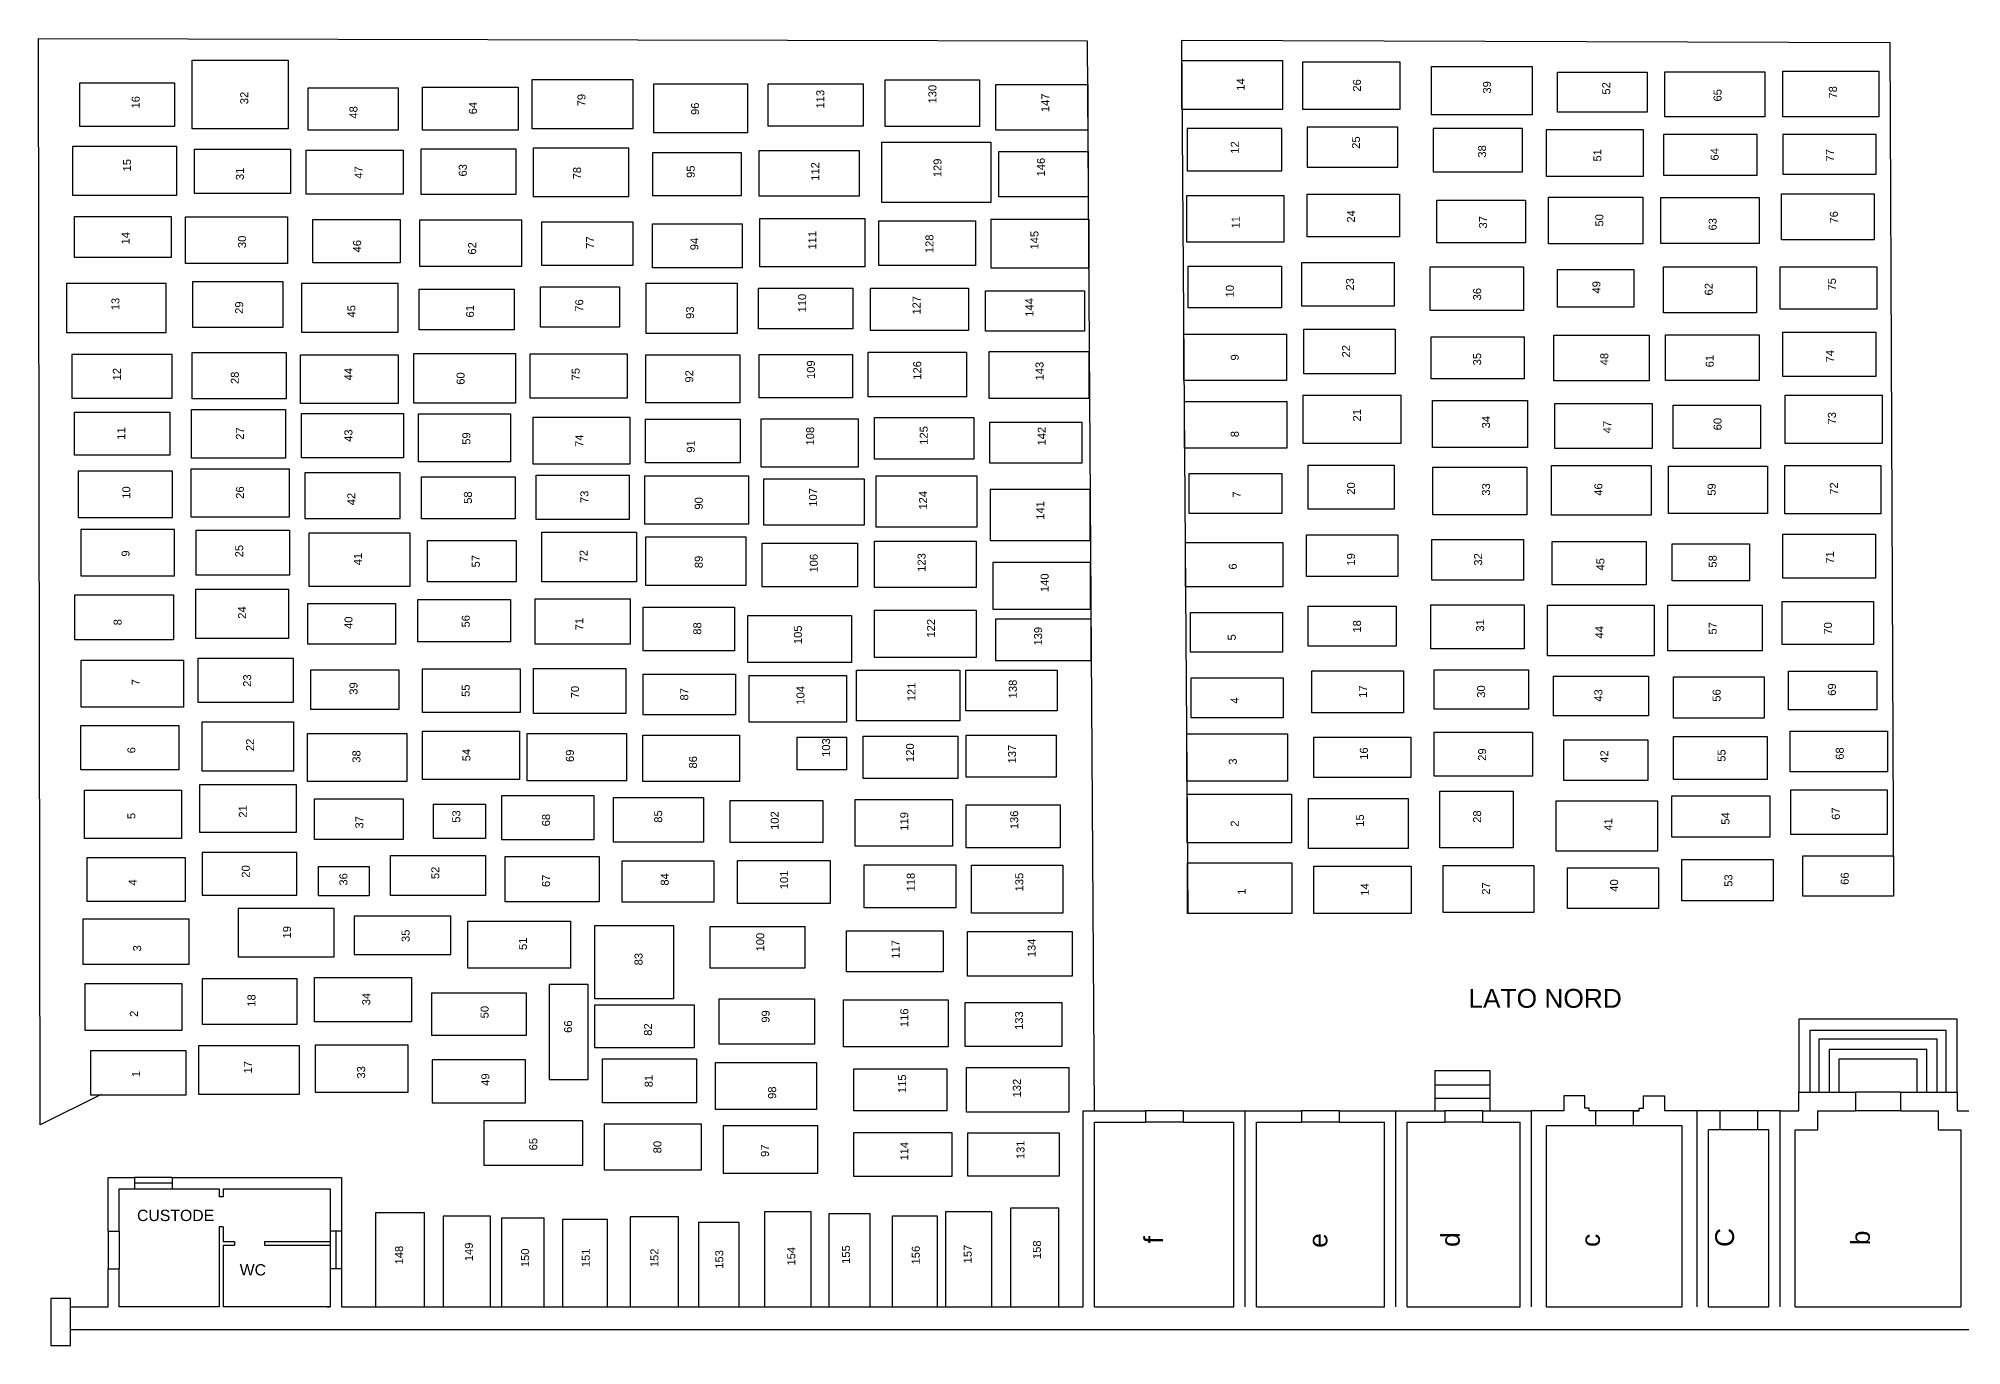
# Model space of a CAD drawing. Header units: millimetres. Extents: x 4085 to 4872, y 1447 to 1654.
# Drawn here: x 4149.9 to 4201, y 1574.2 to 1608.9 of the extents above; entities that cross this region are included whole.
import ezdxf

# ---------------------------------------------------------------- set-up
doc = ezdxf.new("R2010")
doc.units = ezdxf.units.MM
for name, color, linetype in [('01', 4, 'Continuous'), ('02', 3, 'Continuous'), ('04', 1, 'Continuous'), ('scritte', 6, 'Continuous')]:
    doc.layers.add(name, color=color, linetype=linetype)
doc.styles.get("Standard").update_dxf_attribs({"font": 'arial.ttf'})

msp = doc.modelspace()

# ---------------------------------------------------------------- linework, layer by layer
at = {"layer": '01'}
for p, q in [((4149.982, 1580.0955), (4149.9389, 1608.9379)), ((4149.9389, 1608.9379), (4177.7827, 1608.8776)), ((4177.7827, 1608.8776), (4177.9653, 1580.4639)), ((4180.2928, 1608.8966), (4199.0845, 1608.8332)), ((4180.4564, 1585.7318), (4180.2928, 1608.8966)), ((4199.0845, 1608.8332), (4199.1822, 1586.164)), ((4188.4735, 1581.5293), (4187.0075, 1581.5293)), ((4187.0075, 1581.5293), (4187.0075, 1580.4639)), ((4188.4735, 1581.1441), (4187.0075, 1581.1441)), ((4188.4735, 1580.4639), (4188.4735, 1581.5293)), ((4151.6061, 1580.9012), (4149.982, 1580.0955)), ((4188.4735, 1580.7945), (4187.0075, 1580.7945)), ((4199.3736, 1580.9639), (4198.1736, 1580.9639)), ((4180.3236, 1580.4639), (4179.3236, 1580.4639)), ((4180.3236, 1580.1639), (4179.3236, 1580.1639)), ((4184.4736, 1580.4639), (4183.4736, 1580.4639)), ((4184.4736, 1580.1639), (4183.4736, 1580.1639)), ((4188.2736, 1580.4639), (4187.2736, 1580.4639)), ((4188.2736, 1580.1639), (4187.2736, 1580.1639)), ((4192.2736, 1580.4639), (4191.2736, 1580.4639)), ((4195.5736, 1580.4639), (4194.5736, 1580.4639)), ((4199.3736, 1580.4639), (4198.1736, 1580.4639)), ((4192.2736, 1580.0639), (4191.2736, 1580.0639)), ((4195.5736, 1579.9639), (4194.5736, 1579.9639)), ((4153.4857, 1578.6973), (4152.4857, 1578.6973)), ((4153.4857, 1578.5473), (4152.4857, 1578.5499)), ((4152.4857, 1578.3973), (4153.4857, 1578.3973)), ((4151.7856, 1577.2729), (4151.7856, 1576.2729)), ((4152.0856, 1577.2729), (4152.0856, 1576.2729)), ((4157.6837, 1577.2729), (4157.6837, 1576.2729)), ((4157.8337, 1577.2729), (4157.8337, 1576.2729)), ((4157.9837, 1577.2729), (4157.9837, 1576.2729))]:
    msp.add_line(p, q, dxfattribs=at)
for points in [[(4200.8736, 1580.9639), (4200.8736, 1582.8974), (4196.6736, 1582.8974), (4196.6736, 1580.9639)], [(4200.5792, 1580.9639), (4200.5792, 1582.603), (4196.968, 1582.603), (4196.968, 1580.9639)], [(4200.3422, 1580.9639), (4200.3422, 1582.366), (4197.2051, 1582.366), (4197.2051, 1580.9639)], [(4200.074, 1580.9639), (4200.074, 1582.0978), (4197.4733, 1582.0978), (4197.4733, 1580.9639)], [(4199.8136, 1580.9639), (4199.8136, 1581.8374), (4197.7336, 1581.8374), (4197.7336, 1580.9639)]]:
    msp.add_lwpolyline(points, dxfattribs=at)
at = {"layer": '02'}
for p, q in [((4181.9736, 1575.2639), (4181.9736, 1580.4639)), ((4185.9736, 1575.2639), (4185.9736, 1580.4639)), ((4189.5736, 1575.2639), (4189.5736, 1580.4639)), ((4193.9736, 1575.2639), (4193.9736, 1580.4639)), ((4196.1736, 1575.2639), (4196.1736, 1580.4639)), ((4160.1833, 1577.7617), (4158.8837, 1577.7617)), ((4158.8837, 1577.7617), (4158.8837, 1575.2639)), ((4160.1833, 1575.2639), (4160.1833, 1577.7617)), ((4161.9397, 1577.6703), (4160.6808, 1577.6703)), ((4160.6808, 1577.6703), (4160.6808, 1575.2639)), ((4161.9397, 1575.2639), (4161.9397, 1577.6703)), ((4163.3611, 1577.6196), (4162.2342, 1577.6196)), ((4162.2342, 1577.6196), (4162.2342, 1575.2639)), ((4163.3611, 1575.2639), (4163.3611, 1577.6196)), ((4165.0465, 1577.579), (4163.8485, 1577.579)), ((4163.8485, 1577.579), (4163.8485, 1575.2639)), ((4165.0465, 1575.2639), (4165.0465, 1577.579)), ((4166.927, 1577.6498), (4165.6477, 1577.6498)), ((4165.6477, 1577.6498), (4165.6477, 1575.2639)), ((4166.927, 1575.2639), (4166.927, 1577.6498)), ((4170.4512, 1577.7817), (4169.2125, 1577.7817)), ((4169.2125, 1577.7817), (4169.2125, 1575.2639)), ((4170.4512, 1575.2639), (4170.4512, 1577.7817)), ((4172.017, 1577.7315), (4170.9205, 1577.7315)), ((4170.9205, 1577.7315), (4170.9205, 1575.2639)), ((4172.017, 1575.2639), (4172.017, 1577.7315)), ((4173.8039, 1577.6706), (4172.6059, 1577.6706)), ((4172.6059, 1577.6706), (4172.6059, 1575.2639)), ((4173.8039, 1575.2639), (4173.8039, 1577.6706)), ((4175.2469, 1577.7828), (4174.0184, 1577.7828)), ((4174.0184, 1577.7828), (4174.0184, 1575.2639)), ((4175.2469, 1575.2639), (4175.2469, 1577.7828)), ((4177.0236, 1577.8843), (4175.7444, 1577.8843)), ((4175.7444, 1577.8843), (4175.7444, 1575.2639)), ((4177.0236, 1575.2639), (4177.0236, 1577.8843)), ((4168.5413, 1577.4976), (4167.4651, 1577.4976)), ((4167.4651, 1577.4976), (4167.4651, 1575.2639)), ((4168.5413, 1575.2639), (4168.5413, 1577.4976))]:
    msp.add_line(p, q, dxfattribs=at)
for points in [[(4154.0224, 1608.3592), (4156.566, 1608.3592), (4156.566, 1606.5418), (4154.0224, 1606.5418)], [(4180.2966, 1608.349), (4182.9676, 1608.349), (4182.9676, 1607.0508), (4180.2966, 1607.0508)], [(4183.5057, 1608.3189), (4186.0841, 1608.3189), (4186.0841, 1607.0508), (4183.5057, 1607.0508)], [(4186.9165, 1608.1971), (4189.5965, 1608.1971), (4189.5965, 1606.9088), (4186.9165, 1606.9088)], [(4151.0272, 1606.6131), (4153.5589, 1606.6131), (4153.5589, 1607.7534), (4151.0272, 1607.7534)], [(4163.0439, 1607.8484), (4165.7182, 1607.8484), (4165.7182, 1606.5418), (4163.0439, 1606.5418)], [(4166.2769, 1607.7296), (4168.761, 1607.7296), (4168.761, 1606.4349), (4166.2769, 1606.4349)], [(4169.3133, 1607.729), (4171.8331, 1607.729), (4171.8331, 1606.6124), (4169.3133, 1606.6124)], [(4172.4155, 1607.8359), (4174.9235, 1607.8359), (4174.9235, 1606.6006), (4172.4155, 1606.6006)], [(4175.3514, 1607.7171), (4177.798, 1607.7171), (4177.798, 1606.5056), (4175.3514, 1606.5056)], [(4190.2665, 1608.045), (4192.6419, 1608.045), (4192.6419, 1606.9798), (4190.2665, 1606.9798)], [(4193.119, 1608.0551), (4195.7685, 1608.0551), (4195.7685, 1606.858), (4193.119, 1606.858)], [(4196.2456, 1608.0652), (4198.7936, 1608.0652), (4198.7936, 1606.858), (4196.2456, 1606.858)], [(4157.1009, 1607.6227), (4159.49, 1607.6227), (4159.49, 1606.5062), (4157.1009, 1606.5062)], [(4160.1318, 1607.6465), (4162.6754, 1607.6465), (4162.6754, 1606.5062), (4160.1318, 1606.5062)], [(4172.3323, 1606.1848), (4175.2206, 1606.1848), (4175.2206, 1604.5813), (4172.3323, 1604.5813)], [(4182.9473, 1606.5436), (4180.4298, 1606.5436), (4180.4298, 1605.4277), (4182.9473, 1605.4277)], [(4186.0232, 1606.5841), (4183.6173, 1606.5841), (4183.6173, 1605.519), (4186.0232, 1605.519)], [(4189.3325, 1606.5436), (4186.9673, 1606.5436), (4186.9673, 1605.3972), (4189.3325, 1605.3972)], [(4192.5505, 1606.5131), (4189.9619, 1606.5131), (4189.9619, 1605.2856), (4192.5505, 1605.2856)], [(4195.5655, 1606.3914), (4193.0784, 1606.3914), (4193.0784, 1605.3059), (4195.5655, 1605.3059)], [(4198.7226, 1606.3914), (4196.2456, 1606.3914), (4196.2456, 1605.3364), (4198.7226, 1605.3364)], [(4153.6064, 1604.772), (4150.8489, 1604.772), (4150.8489, 1606.0786), (4153.6064, 1606.0786)], [(4156.6255, 1604.8195), (4154.0819, 1604.8195), (4154.0819, 1605.9954), (4156.6255, 1605.9954)], [(4159.6207, 1604.8076), (4157.0415, 1604.8076), (4157.0415, 1605.9717), (4159.6207, 1605.9717)], [(4162.616, 1604.7958), (4160.0962, 1604.7958), (4160.0962, 1606.0073), (4162.616, 1606.0073)], [(4165.5994, 1604.7364), (4163.0795, 1604.7364), (4163.0795, 1606.0311), (4165.5994, 1606.0311)], [(4168.5946, 1604.7601), (4166.2531, 1604.7601), (4166.2531, 1605.9123), (4168.5946, 1605.9123)], [(4169.0756, 1605.9591), (4171.7262, 1605.9591), (4171.7262, 1604.7476), (4169.0756, 1604.7476)], [(4175.4346, 1605.9354), (4177.8094, 1605.9354), (4177.8094, 1604.7356), (4175.4346, 1604.7356)], [(4180.4295, 1604.7657), (4182.9978, 1604.7657), (4182.9978, 1603.5281), (4180.4295, 1603.5281)], [(4183.617, 1604.8063), (4186.0737, 1604.8063), (4186.0737, 1603.6701), (4183.617, 1603.6701)], [(4187.0584, 1604.644), (4189.4135, 1604.644), (4189.4135, 1603.5078), (4187.0584, 1603.5078)], [(4190.0237, 1604.7251), (4192.5311, 1604.7251), (4192.5311, 1603.4875), (4190.0237, 1603.4875)], [(4193.0082, 1604.715), (4195.6171, 1604.715), (4195.6171, 1603.4976), (4193.0082, 1603.4976)], [(4196.2161, 1604.8164), (4198.6727, 1604.8164), (4198.6727, 1603.5889), (4196.2161, 1603.5889)], [(4150.8964, 1604.2137), (4153.4638, 1604.2137), (4153.4638, 1603.121), (4150.8964, 1603.121)], [(4153.8441, 1604.2019), (4156.5541, 1604.2019), (4156.5541, 1602.9665), (4153.8441, 1602.9665)], [(4157.2198, 1604.1306), (4159.5375, 1604.1306), (4159.5375, 1602.9784), (4157.2198, 1602.9784)], [(4160.0605, 1604.1187), (4162.7586, 1604.1187), (4162.7586, 1602.8834), (4160.0605, 1602.8834)], [(4169.0875, 1604.1537), (4171.8807, 1604.1537), (4171.8807, 1602.8709), (4169.0875, 1602.8709)], [(4172.2491, 1604.0943), (4174.8165, 1604.0943), (4174.8165, 1602.9065), (4172.2491, 1602.9065)], [(4175.2325, 1604.1418), (4177.8216, 1604.1418), (4177.8216, 1602.836), (4175.2325, 1602.836)], [(4163.3054, 1604.0712), (4165.7182, 1604.0712), (4165.7182, 1602.9072), (4163.3054, 1602.9072)], [(4166.2412, 1604.0118), (4168.6184, 1604.0118), (4168.6184, 1602.8478), (4166.2412, 1602.8478)], [(4180.4595, 1602.8882), (4182.9364, 1602.8882), (4182.9364, 1601.7825), (4180.4595, 1601.7825)], [(4183.4745, 1602.9897), (4185.9311, 1602.9897), (4185.9311, 1601.8332), (4183.4745, 1601.8332)], [(4186.8869, 1602.8788), (4189.3639, 1602.8788), (4189.3639, 1601.7122), (4186.8869, 1601.7122)], [(4190.2673, 1602.8078), (4192.2875, 1602.8078), (4192.2875, 1601.8035), (4190.2673, 1601.8035)], [(4193.0793, 1602.8788), (4195.5461, 1602.8788), (4195.5461, 1601.6513), (4193.0793, 1601.6513)], [(4196.1754, 1602.8788), (4198.7437, 1602.8788), (4198.7437, 1601.7528), (4196.1754, 1601.7528)], [(4153.3215, 1601.1188), (4150.6947, 1601.1188), (4150.6947, 1602.4372), (4153.3215, 1602.4372)], [(4156.4237, 1601.2613), (4154.0346, 1601.2613), (4154.0346, 1602.4847), (4156.4237, 1602.4847)], [(4159.4784, 1601.1307), (4156.9348, 1601.1307), (4156.9348, 1602.4372), (4159.4784, 1602.4372)], [(4162.5688, 1601.2019), (4160.0489, 1601.2019), (4160.0489, 1602.2828), (4162.5688, 1602.2828)], [(4165.362, 1601.2732), (4163.27, 1601.2732), (4163.27, 1602.3422), (4165.362, 1602.3422)], [(4168.488, 1601.1069), (4166.0751, 1601.1069), (4166.0751, 1602.4372), (4168.488, 1602.4372)], [(4169.0521, 1602.3093), (4171.56, 1602.3093), (4171.56, 1601.2284), (4169.0521, 1601.2284)], [(4172.0236, 1602.3093), (4174.6266, 1602.3093), (4174.6266, 1601.1809), (4172.0236, 1601.1809)], [(4175.0783, 1602.2381), (4177.7051, 1602.2381), (4177.7051, 1601.169), (4175.0783, 1601.169)], [(4180.3479, 1601.0887), (4183.0686, 1601.0887), (4183.0686, 1599.861), (4180.3479, 1599.861)], [(4183.5355, 1601.2204), (4185.9516, 1601.2204), (4185.9516, 1600.0335), (4183.5355, 1600.0335)], [(4186.9159, 1601.0175), (4189.3827, 1601.0175), (4189.3827, 1599.9016), (4186.9159, 1599.9016)], [(4190.1644, 1601.0581), (4192.7022, 1601.0581), (4192.7022, 1599.8509), (4190.1644, 1599.8509)], [(4193.1286, 1601.0682), (4195.6157, 1601.0682), (4195.6157, 1599.861), (4193.1286, 1599.861)], [(4196.2474, 1601.1392), (4198.7142, 1601.1392), (4198.7142, 1599.9624), (4196.2474, 1599.9624)], [(4150.8254, 1599.3846), (4153.4879, 1599.3846), (4153.4879, 1600.5486), (4150.8254, 1600.5486)], [(4154.0227, 1600.5961), (4156.5188, 1600.5961), (4156.5188, 1599.3727), (4154.0227, 1599.3727)], [(4156.8992, 1600.5368), (4159.4903, 1600.5368), (4159.4903, 1599.242), (4156.8992, 1599.242)], [(4159.9063, 1600.5724), (4162.6044, 1600.5724), (4162.6044, 1599.2539), (4159.9063, 1599.2539)], [(4162.9967, 1600.5605), (4165.564, 1600.5605), (4165.564, 1599.3846), (4162.9967, 1599.3846)], [(4166.0632, 1600.5368), (4168.5593, 1600.5368), (4168.5593, 1599.2658), (4166.0632, 1599.2658)], [(4169.0759, 1600.5514), (4171.5481, 1600.5514), (4171.5481, 1599.3992), (4169.0759, 1599.3992)], [(4171.9642, 1600.6108), (4174.5791, 1600.6108), (4174.5791, 1599.423), (4171.9642, 1599.423)], [(4177.8358, 1600.6166), (4175.1647, 1600.6166), (4175.1647, 1599.3891), (4177.8358, 1599.3891)], [(4153.4284, 1597.8761), (4150.8967, 1597.8761), (4150.8967, 1599.0164), (4153.4284, 1599.0164)], [(4156.495, 1597.7929), (4153.999, 1597.7929), (4153.999, 1599.0876), (4156.495, 1599.0876)], [(4159.6329, 1597.8048), (4156.9229, 1597.8048), (4156.9229, 1598.9807), (4159.6329, 1598.9807)], [(4180.3606, 1599.3019), (4183.0784, 1599.3019), (4183.0784, 1598.0642), (4180.3606, 1598.0642)], [(4183.5149, 1599.4642), (4186.1035, 1599.4642), (4186.1035, 1598.1859), (4183.5149, 1598.1859)], [(4186.9488, 1599.3233), (4189.4663, 1599.3233), (4189.4663, 1598.0756), (4186.9488, 1598.0756)], [(4190.1972, 1599.2422), (4192.7757, 1599.2422), (4192.7757, 1598.0553), (4190.1972, 1598.0553)], [(4193.334, 1599.2016), (4195.6586, 1599.2016), (4195.6586, 1598.0553), (4193.334, 1598.0553)], [(4196.3083, 1599.4654), (4198.8868, 1599.4654), (4198.8868, 1598.1871), (4196.3083, 1598.1871)], [(4162.4737, 1597.6979), (4160.0252, 1597.6979), (4160.0252, 1598.9689), (4162.4737, 1598.9689)], [(4165.6353, 1597.6385), (4163.068, 1597.6385), (4163.068, 1598.8857), (4165.6353, 1598.8857)], [(4168.5712, 1597.6742), (4166.0513, 1597.6742), (4166.0513, 1598.8263), (4168.5712, 1598.8263)], [(4169.124, 1598.8348), (4171.7033, 1598.8348), (4171.7033, 1597.5519), (4169.124, 1597.5519)], [(4172.1312, 1598.8704), (4174.7699, 1598.8704), (4174.7699, 1597.7657), (4172.1312, 1597.7657)], [(4177.6455, 1598.7455), (4175.1886, 1598.7455), (4175.1886, 1597.6728), (4177.6455, 1597.6728)], [(4150.9921, 1596.2176), (4153.5001, 1596.2176), (4153.5001, 1597.4529), (4150.9921, 1597.4529)], [(4153.9874, 1596.2414), (4156.6023, 1596.2414), (4156.6023, 1597.5004), (4153.9874, 1597.5004)], [(4183.6471, 1597.6131), (4185.9311, 1597.6131), (4185.9311, 1596.4363), (4183.6471, 1596.4363)], [(4186.9564, 1597.5522), (4189.4536, 1597.5522), (4189.4536, 1596.2943), (4186.9564, 1596.2943)], [(4190.1033, 1597.6029), (4192.7528, 1597.6029), (4192.7528, 1596.2841), (4190.1033, 1596.2841)], [(4193.2113, 1597.5828), (4195.8405, 1597.5828), (4195.8405, 1596.3248), (4193.2113, 1596.3248)], [(4196.2973, 1597.6031), (4198.8453, 1597.6031), (4198.8453, 1596.3147), (4196.2973, 1596.3147)], [(4157.0064, 1596.1939), (4159.5381, 1596.1939), (4159.5381, 1597.4054), (4157.0064, 1597.4054)], [(4160.1087, 1597.2985), (4162.5928, 1597.2985), (4162.5928, 1596.182), (4160.1087, 1596.182)], [(4163.1515, 1597.346), (4165.6237, 1597.346), (4165.6237, 1596.1701), (4163.1515, 1596.1701)], [(4166.0398, 1597.3223), (4168.7854, 1597.3223), (4168.7854, 1596.0394), (4166.0398, 1596.0394)], [(4169.1953, 1597.2431), (4171.8578, 1597.2431), (4171.8578, 1596.0197), (4169.1953, 1596.0197)], [(4172.1787, 1597.3263), (4174.8531, 1597.3263), (4174.8531, 1595.9603), (4172.1787, 1595.9603)], [(4177.8593, 1596.966), (4175.2003, 1596.966), (4175.2003, 1595.6073), (4177.8593, 1595.6073)], [(4180.49, 1597.3899), (4182.9466, 1597.3899), (4182.9466, 1596.3247), (4180.49, 1596.3247)], [(4151.0634, 1594.6735), (4153.5476, 1594.6735), (4153.5476, 1595.8969), (4151.0634, 1595.8969)], [(4154.13, 1595.885), (4156.6023, 1595.885), (4156.6023, 1594.6854), (4154.13, 1594.6854)], [(4157.1253, 1595.8138), (4159.7996, 1595.8138), (4159.7996, 1594.3884), (4157.1253, 1594.3884)], [(4160.2632, 1595.6118), (4162.6166, 1595.6118), (4162.6166, 1594.5072), (4160.2632, 1594.5072)], [(4163.306, 1595.8256), (4165.8139, 1595.8256), (4165.8139, 1594.5072), (4163.306, 1594.5072)], [(4166.0635, 1595.7069), (4168.7141, 1595.7069), (4168.7141, 1594.4122), (4166.0635, 1594.4122)], [(4169.1539, 1595.5406), (4171.6856, 1595.5406), (4171.6856, 1594.3765), (4169.1539, 1594.3765)], [(4172.1312, 1595.5921), (4174.8293, 1595.5921), (4174.8293, 1594.3568), (4172.1312, 1594.3568)], [(4180.387, 1595.552), (4182.9769, 1595.552), (4182.9769, 1594.376), (4180.387, 1594.376)], [(4183.5979, 1595.7567), (4186.0241, 1595.7567), (4186.0241, 1594.651), (4183.5979, 1594.651)], [(4186.9276, 1595.635), (4189.3639, 1595.635), (4189.3639, 1594.5597), (4186.9276, 1594.5597)], [(4190.1253, 1595.5843), (4192.6225, 1595.5843), (4192.6225, 1594.4278), (4190.1253, 1594.4278)], [(4193.3128, 1595.5234), (4195.3634, 1595.5234), (4195.3634, 1594.5394), (4193.3128, 1594.5394)], [(4196.2465, 1595.777), (4198.7032, 1595.777), (4198.7032, 1594.6104), (4196.2465, 1594.6104)], [(4177.8717, 1595.0234), (4175.2719, 1595.0234), (4175.2719, 1593.7837), (4177.8717, 1593.7837)], [(4153.5238, 1592.9749), (4150.9089, 1592.9749), (4150.9089, 1594.1627), (4153.5238, 1594.1627)], [(4156.5785, 1593.0106), (4154.1181, 1593.0106), (4154.1181, 1594.3171), (4156.5785, 1594.3171)], [(4159.4193, 1592.8561), (4157.0896, 1592.8561), (4157.0896, 1593.937), (4159.4193, 1593.937)], [(4162.474, 1592.9155), (4160.0136, 1592.9155), (4160.0136, 1594.0439), (4162.474, 1594.0439)], [(4165.6475, 1592.8561), (4163.1277, 1592.8561), (4163.1277, 1594.0558), (4165.6475, 1594.0558)], [(4183.6468, 1593.8687), (4185.9817, 1593.8687), (4185.9817, 1592.8036), (4183.6468, 1592.8036)], [(4186.9054, 1593.8992), (4189.3824, 1593.8992), (4189.3824, 1592.7326), (4186.9054, 1592.7326)], [(4190.0036, 1593.896), (4192.8358, 1593.896), (4192.8358, 1592.5468), (4190.0036, 1592.5468)], [(4193.1911, 1593.896), (4195.6985, 1593.896), (4195.6985, 1592.6787), (4193.1911, 1592.6787)], [(4196.2264, 1593.9873), (4198.6525, 1593.9873), (4198.6525, 1592.8511), (4196.2264, 1592.8511)], [(4168.4169, 1592.678), (4165.9922, 1592.678), (4165.9922, 1593.842), (4168.4169, 1593.842)], [(4171.5192, 1592.3691), (4168.7735, 1592.3691), (4168.7735, 1593.6163), (4171.5192, 1593.6163)], [(4172.1315, 1593.7588), (4174.8296, 1593.7588), (4174.8296, 1592.4997), (4172.1315, 1592.4997)], [(4177.8814, 1593.518), (4175.343, 1593.518), (4175.343, 1592.4215), (4177.8814, 1592.4215)], [(4180.5202, 1593.6963), (4182.9667, 1593.6963), (4182.9667, 1592.6413), (4180.5202, 1592.6413)], [(4151.0753, 1592.4285), (4153.7853, 1592.4285), (4153.7853, 1591.1813), (4151.0753, 1591.1813)], [(4154.1776, 1592.4879), (4156.6974, 1592.4879), (4156.6974, 1591.312), (4154.1776, 1591.312)], [(4157.1728, 1592.1791), (4159.5025, 1592.1791), (4159.5025, 1591.122), (4157.1728, 1591.122)], [(4160.1324, 1592.2029), (4162.7236, 1592.2029), (4162.7236, 1591.0388), (4160.1324, 1591.0388)], [(4163.0802, 1592.2147), (4165.5287, 1592.2147), (4165.5287, 1591.0151), (4163.0802, 1591.0151)], [(4165.9922, 1592.0603), (4168.4407, 1592.0603), (4168.4407, 1590.9794), (4165.9922, 1590.9794)], [(4168.8092, 1592.0247), (4171.3884, 1592.0247), (4171.3884, 1590.7894), (4168.8092, 1590.7894)], [(4171.6561, 1592.1672), (4174.4017, 1592.1672), (4174.4017, 1590.8249), (4171.6561, 1590.8249)], [(4174.5562, 1592.1672), (4176.981, 1592.1672), (4176.981, 1591.0863), (4174.5562, 1591.0863)], [(4180.5399, 1591.9667), (4182.9864, 1591.9667), (4182.9864, 1590.9016), (4180.5399, 1590.9016)], [(4183.7402, 1592.1511), (4186.1765, 1592.1511), (4186.1765, 1591.0352), (4183.7402, 1591.0352)], [(4186.9886, 1592.1714), (4189.496, 1592.1714), (4189.496, 1591.1265), (4186.9886, 1591.1265)], [(4190.1558, 1592.0091), (4192.6835, 1592.0091), (4192.6835, 1590.9541), (4190.1558, 1590.9541)], [(4193.3434, 1591.9888), (4195.7493, 1591.9888), (4195.7493, 1590.8932), (4193.3434, 1590.8932)], [(4196.3989, 1592.141), (4198.7439, 1592.141), (4198.7439, 1591.1164), (4196.3989, 1591.1164)], [(4153.6668, 1589.5234), (4151.0638, 1589.5234), (4151.0638, 1590.6993), (4153.6668, 1590.6993)], [(4154.2849, 1590.7943), (4156.7096, 1590.7943), (4156.7096, 1589.4877), (4154.2849, 1589.4877)], [(4157.0781, 1590.4855), (4159.7168, 1590.4855), (4159.7168, 1589.2146), (4157.0781, 1589.2146)], [(4160.1328, 1590.5449), (4162.712, 1590.5449), (4162.712, 1589.2621), (4160.1328, 1589.2621)], [(4162.9141, 1590.4855), (4165.5528, 1590.4855), (4165.5528, 1589.2264), (4162.9141, 1589.2264)], [(4165.9807, 1590.438), (4168.548, 1590.438), (4168.548, 1589.2146), (4165.9807, 1589.2146)], [(4170.0813, 1590.3905), (4171.3888, 1590.3905), (4171.3888, 1589.5234), (4170.0813, 1589.5234)], [(4171.8349, 1590.4173), (4174.3428, 1590.4173), (4174.3428, 1589.2889), (4171.8349, 1589.2889)], [(4174.5686, 1590.441), (4176.9577, 1590.441), (4176.9577, 1589.3245), (4174.5686, 1589.3245)], [(4180.4229, 1590.4732), (4183.0982, 1590.4732), (4183.0982, 1589.2151), (4180.4229, 1589.2151)], [(4183.8011, 1590.386), (4186.3694, 1590.386), (4186.3694, 1589.3208), (4183.8011, 1589.3208)], [(4186.9886, 1590.5179), (4189.5975, 1590.5179), (4189.5975, 1589.3512), (4186.9886, 1589.3512)], [(4190.4299, 1590.315), (4192.6632, 1590.315), (4192.6632, 1589.2397), (4190.4299, 1589.2397)], [(4193.3434, 1590.4063), (4195.8305, 1590.4063), (4195.8305, 1589.2599), (4193.3434, 1589.2599)], [(4196.4395, 1590.5483), (4199.0281, 1590.5483), (4199.0281, 1589.4628), (4196.4395, 1589.4628)], [(4153.7381, 1587.6942), (4151.1589, 1587.6942), (4151.1589, 1588.977), (4153.7381, 1588.977)], [(4156.7809, 1587.8605), (4154.2254, 1587.8605), (4154.2254, 1589.1314), (4156.7809, 1589.1314)], [(4164.6851, 1587.6585), (4162.2366, 1587.6585), (4162.2366, 1588.8345), (4164.6851, 1588.8345)], [(4167.5972, 1587.5991), (4165.2081, 1587.5991), (4165.2081, 1588.7869), (4167.5972, 1588.7869)], [(4180.4343, 1588.8701), (4183.1997, 1588.8701), (4183.1997, 1587.5818), (4180.4343, 1587.5818)], [(4187.1404, 1588.9514), (4189.0895, 1588.9514), (4189.0895, 1587.45), (4187.1404, 1587.45)], [(4193.3023, 1588.8297), (4195.901, 1588.8297), (4195.901, 1587.734), (4193.3023, 1587.734)], [(4196.4598, 1588.986), (4199.018, 1588.986), (4199.018, 1587.7991), (4196.4598, 1587.7991)], [(4159.6217, 1587.6704), (4157.2683, 1587.6704), (4157.2683, 1588.7513), (4159.6217, 1588.7513)], [(4161.8087, 1587.6942), (4160.4299, 1587.6942), (4160.4299, 1588.6088), (4161.8087, 1588.6088)], [(4170.7588, 1587.5873), (4168.2984, 1587.5873), (4168.2984, 1588.7038), (4170.7588, 1588.7038)], [(4171.6209, 1588.7306), (4174.2002, 1588.7306), (4174.2002, 1587.4953), (4171.6209, 1587.4953)], [(4174.5686, 1588.5881), (4177.0647, 1588.5881), (4177.0647, 1587.4478), (4174.5686, 1587.4478)], [(4183.6585, 1588.7586), (4186.2978, 1588.7586), (4186.2978, 1587.4297), (4183.6585, 1587.4297)], [(4190.2264, 1588.6978), (4192.9165, 1588.6978), (4192.9165, 1587.3587), (4190.2264, 1587.3587)], [(4154.2822, 1586.1959), (4156.802, 1586.1959), (4156.802, 1587.3243), (4154.2822, 1587.3243)], [(4159.2861, 1587.2412), (4161.806, 1587.2412), (4161.806, 1586.184), (4159.2861, 1586.184)], [(4196.7741, 1587.237), (4199.1822, 1587.237), (4199.1822, 1586.1621), (4196.7741, 1586.1621)], [(4153.8424, 1587.1818), (4151.2275, 1587.1818), (4151.2275, 1586.0296), (4153.8424, 1586.0296)], [(4157.3725, 1586.9561), (4158.7156, 1586.9561), (4158.7156, 1586.1721), (4157.3725, 1586.1721)], [(4162.3317, 1587.2191), (4164.8277, 1587.2191), (4164.8277, 1586.0194), (4162.3317, 1586.0194)], [(4165.4339, 1587.1003), (4167.8705, 1587.1003), (4167.8705, 1586.0075), (4165.4339, 1586.0075)], [(4168.5005, 1587.1121), (4170.9609, 1587.1121), (4170.9609, 1585.9719), (4168.5005, 1585.9719)], [(4171.8586, 1586.9964), (4174.2953, 1586.9964), (4174.2953, 1585.8561), (4171.8586, 1585.8561)], [(4174.7116, 1586.9933), (4177.1364, 1586.9933), (4177.1364, 1585.7105), (4174.7116, 1585.7105)], [(4180.4471, 1587.0543), (4183.2098, 1587.0543), (4183.2098, 1585.7051), (4180.4471, 1585.7051)], [(4183.8006, 1586.9631), (4186.3791, 1586.9631), (4186.3791, 1585.7051), (4183.8006, 1585.7051)], [(4187.2318, 1586.9833), (4189.6376, 1586.9833), (4189.6376, 1585.7356), (4187.2318, 1585.7356)], [(4190.531, 1586.9225), (4192.947, 1586.9225), (4192.947, 1585.837), (4190.531, 1585.837)], [(4193.5662, 1587.1355), (4195.9924, 1587.1355), (4195.9924, 1586.0399), (4193.5662, 1586.0399)], [(4157.7874, 1585.8368), (4155.2438, 1585.8368), (4155.2438, 1584.554), (4157.7874, 1584.554)], [(4153.9363, 1585.5517), (4151.1193, 1585.5517), (4151.1193, 1584.3639), (4153.9363, 1584.3639)], [(4160.8896, 1585.6349), (4158.3222, 1585.6349), (4158.3222, 1584.6134), (4160.8896, 1584.6134)], [(4164.0632, 1584.257), (4161.3413, 1584.257), (4161.3413, 1585.5042), (4164.0632, 1585.5042)], [(4166.8013, 1583.4371), (4164.7093, 1583.4371), (4164.7093, 1585.385), (4166.8013, 1585.385)], [(4170.2877, 1584.2554), (4167.7679, 1584.2554), (4167.7679, 1585.36), (4170.2877, 1585.36)], [(4173.9605, 1584.1603), (4171.3931, 1584.1603), (4171.3931, 1585.2412), (4173.9605, 1585.2412)], [(4177.3837, 1584.0416), (4174.6023, 1584.0416), (4174.6023, 1585.2294), (4177.3837, 1585.2294)], [(4151.1669, 1582.606), (4153.758, 1582.606), (4153.758, 1583.8413), (4151.1669, 1583.8413)], [(4154.2929, 1583.9838), (4156.8008, 1583.9838), (4156.8008, 1582.7604), (4154.2929, 1582.7604)], [(4157.2644, 1584.0076), (4159.8436, 1584.0076), (4159.8436, 1582.8317), (4157.2644, 1582.8317)], [(4164.5311, 1583.8171), (4163.497, 1583.8171), (4163.497, 1581.299), (4164.5311, 1581.299)], [(4160.3785, 1583.6037), (4162.8864, 1583.6037), (4162.8864, 1582.4634), (4160.3785, 1582.4634)], [(4167.348, 1582.1424), (4164.7093, 1582.1424), (4164.7093, 1583.2826), (4167.348, 1583.2826)], [(4170.5373, 1582.2361), (4168.0056, 1582.2361), (4168.0056, 1583.4358), (4170.5373, 1583.4358)], [(4174.0913, 1582.1648), (4171.3099, 1582.1648), (4171.3099, 1583.412), (4174.0913, 1583.412)], [(4177.1103, 1582.1767), (4174.5429, 1582.1767), (4174.5429, 1583.3408), (4177.1103, 1583.3408)], [(4156.8646, 1582.1899), (4154.1903, 1582.1899), (4154.1903, 1580.907), (4156.8646, 1580.907)], [(4159.7529, 1582.2136), (4157.2806, 1582.2136), (4157.2806, 1580.9664), (4159.7529, 1580.9664)], [(4153.8531, 1580.8837), (4151.3333, 1580.8837), (4151.3333, 1582.0715), (4153.8531, 1582.0715)], [(4162.867, 1581.8216), (4160.3947, 1581.8216), (4160.3947, 1580.6814), (4162.867, 1580.6814)], [(4167.4075, 1580.6814), (4164.9114, 1580.6814), (4164.9114, 1581.8454), (4167.4075, 1581.8454)], [(4170.5968, 1580.5019), (4167.9105, 1580.5019), (4167.9105, 1581.7491), (4170.5968, 1581.7491)], [(4177.2886, 1580.4307), (4174.5786, 1580.4307), (4174.5786, 1581.6185), (4177.2886, 1581.6185)], [(4174.0556, 1580.4663), (4171.5833, 1580.4663), (4171.5833, 1581.5828), (4174.0556, 1581.5828)], [(4164.3877, 1580.1991), (4161.758, 1580.1991), (4161.758, 1579.0272), (4164.3877, 1579.0272)], [(4167.5385, 1580.1162), (4164.9562, 1580.1162), (4164.9562, 1578.897), (4167.5385, 1578.897)], [(4170.6331, 1580.0662), (4168.1156, 1580.0662), (4168.1156, 1578.8083), (4170.6331, 1578.8083)], [(4174.1946, 1579.8813), (4171.5734, 1579.8813), (4171.5734, 1578.73), (4174.1946, 1578.73)], [(4177.0327, 1578.7297), (4174.6127, 1578.7297), (4174.6127, 1579.8858), (4177.0327, 1579.8858)]]:
    msp.add_lwpolyline(points, close=True, dxfattribs=at)
at = {"layer": '04'}
for p, q in [((4190.9947, 1580.8686), (4190.437, 1580.8686)), ((4190.437, 1580.8686), (4190.437, 1580.4639)), ((4190.9947, 1580.5364), (4190.9947, 1580.8686)), ((4192.5525, 1580.5364), (4192.5525, 1580.8686)), ((4192.5525, 1580.8686), (4193.1103, 1580.8686)), ((4193.1103, 1580.8686), (4193.1103, 1580.4639)), ((4196.6736, 1580.4639), (4196.6736, 1580.9639)), ((4196.6736, 1580.9639), (4198.1736, 1580.9639)), ((4198.1736, 1580.9639), (4198.1736, 1580.4639)), ((4199.3736, 1580.9639), (4199.3736, 1580.4639)), ((4199.3736, 1580.9639), (4200.8736, 1580.9639)), ((4200.8736, 1580.9639), (4200.8736, 1580.4639)), ((4177.6736, 1575.2639), (4177.6736, 1580.4639)), ((4177.6736, 1580.4639), (4179.3236, 1580.4639)), ((4177.9736, 1575.2639), (4177.9736, 1580.1639)), ((4177.9736, 1580.1639), (4179.3236, 1580.1639)), ((4179.3236, 1580.4639), (4179.3236, 1580.1639)), ((4180.3236, 1580.4639), (4183.4736, 1580.4639)), ((4180.3236, 1580.4639), (4180.3236, 1580.1639)), ((4180.3236, 1580.1639), (4181.6736, 1580.1639)), ((4181.6736, 1575.2639), (4181.6736, 1580.1639)), ((4182.2736, 1575.2639), (4182.2736, 1580.1639)), ((4182.2736, 1580.1639), (4183.4736, 1580.1639)), ((4183.4736, 1580.4639), (4183.4736, 1580.1639)), ((4184.4736, 1580.4639), (4187.2736, 1580.4639)), ((4184.4736, 1580.4639), (4184.4736, 1580.1639)), ((4184.4736, 1580.1639), (4185.6736, 1580.1639)), ((4185.6736, 1575.2639), (4185.6736, 1580.1639)), ((4186.2736, 1575.2639), (4186.2736, 1580.1639)), ((4186.2736, 1580.1639), (4187.2736, 1580.1639)), ((4187.2736, 1580.4639), (4187.2736, 1580.1639)), ((4188.2736, 1580.4639), (4189.5736, 1580.4639)), ((4188.2736, 1580.4639), (4188.2736, 1580.1639)), ((4188.2736, 1580.1639), (4189.2736, 1580.1639)), ((4189.2736, 1575.2639), (4189.2736, 1580.1639)), ((4190.437, 1580.4639), (4189.5736, 1580.4639)), ((4191.1094, 1580.5364), (4190.9947, 1580.5364)), ((4191.1094, 1580.4639), (4191.1094, 1580.5364)), ((4191.2736, 1580.4639), (4191.1094, 1580.4639)), ((4191.2736, 1580.4639), (4191.2736, 1580.0639)), ((4192.4379, 1580.4639), (4192.2736, 1580.4639)), ((4192.2736, 1580.4639), (4192.2736, 1580.0639)), ((4192.2736, 1580.4639), (4192.4379, 1580.4639)), ((4192.4379, 1580.4639), (4192.4379, 1580.5364)), ((4192.4379, 1580.5364), (4192.5525, 1580.5364)), ((4193.9736, 1580.4639), (4193.1103, 1580.4639)), ((4194.5736, 1580.4639), (4193.9736, 1580.4639)), ((4194.5736, 1580.4639), (4194.5736, 1579.9639)), ((4196.1736, 1580.4639), (4195.5736, 1580.4639)), ((4195.5736, 1580.4639), (4195.5736, 1579.9639)), ((4196.1736, 1580.4639), (4196.6736, 1580.4639)), ((4200.8736, 1580.4639), (4201.3736, 1580.4639)), ((4189.9736, 1575.2639), (4189.9736, 1580.0639)), ((4191.2736, 1580.0639), (4189.9736, 1580.0639)), ((4193.5736, 1580.0639), (4192.2736, 1580.0639)), ((4193.5736, 1575.2639), (4193.5736, 1580.0639)), ((4194.2736, 1575.2639), (4194.2736, 1579.9639)), ((4194.5736, 1579.9639), (4194.2736, 1579.9639)), ((4195.8736, 1579.9639), (4195.5736, 1579.9639)), ((4195.8736, 1575.2639), (4195.8736, 1579.9639)), ((4151.7856, 1578.6973), (4152.4857, 1578.6973)), ((4151.7856, 1577.2729), (4151.7856, 1578.6973)), ((4152.4857, 1578.6973), (4152.4857, 1578.3973)), ((4153.4857, 1578.6973), (4157.9837, 1578.6973)), ((4153.4857, 1578.6973), (4153.4857, 1578.3973)), ((4157.9837, 1578.6973), (4157.9837, 1577.2729)), ((4154.7391, 1578.3973), (4154.7391, 1578.185)), ((4154.8391, 1578.185), (4154.7391, 1578.185)), ((4154.8391, 1578.3973), (4154.8391, 1578.185)), ((4151.7856, 1577.2729), (4152.0856, 1577.2729)), ((4154.7391, 1577.385), (4154.7391, 1575.2639)), ((4154.8391, 1577.385), (4154.7391, 1577.385)), ((4154.8391, 1577.385), (4154.8391, 1577.0009)), ((4157.9837, 1577.2729), (4157.6837, 1577.2729)), ((4154.8391, 1577.0009), (4155.1413, 1577.0009)), ((4154.8391, 1576.9009), (4154.8391, 1575.2639)), ((4154.8391, 1576.9009), (4155.1413, 1576.9009)), ((4155.1413, 1577.0009), (4155.1413, 1576.9009)), ((4155.9413, 1577.0009), (4157.6837, 1577.0009)), ((4155.9413, 1577.0009), (4155.9413, 1576.9009)), ((4155.9413, 1576.9009), (4157.6837, 1576.9009)), ((4151.7856, 1575.2639), (4151.7856, 1576.2729)), ((4151.7856, 1576.2729), (4152.0856, 1576.2729)), ((4157.9837, 1576.2729), (4157.6837, 1576.2729)), ((4157.9837, 1576.2729), (4157.9837, 1575.2639)), ((4150.7856, 1575.2639), (4151.7856, 1575.2639)), ((4150.7856, 1575.2639), (4151.7856, 1575.2639)), ((4157.5962, 1575.2639), (4157.6837, 1575.2639)), ((4157.9837, 1575.2639), (4177.6736, 1575.2639)), ((4177.9736, 1575.2639), (4181.6736, 1575.2639)), ((4182.2736, 1575.2639), (4185.6736, 1575.2639)), ((4186.2736, 1575.2639), (4189.2736, 1575.2639)), ((4189.9736, 1575.2639), (4193.5736, 1575.2639)), ((4194.2736, 1575.2639), (4195.8736, 1575.2639)), ((4196.5736, 1575.2639), (4200.9736, 1575.2639)), ((4150.7856, 1574.6639), (4208.8736, 1574.6639))]:
    msp.add_line(p, q, dxfattribs=at)
for points in [[(4196.5736, 1575.2639), (4196.5736, 1579.9639), (4197.1736, 1579.9639), (4197.1736, 1580.4639), (4198.1736, 1580.4639)], [(4199.3736, 1580.4639), (4200.3736, 1580.4639), (4200.3736, 1579.9639), (4200.9736, 1579.9639), (4200.9736, 1575.2639)], [(4152.0856, 1577.2729), (4152.0856, 1578.3973), (4152.4857, 1578.3973)], [(4153.4857, 1578.3973), (4154.7391, 1578.3973)], [(4154.8391, 1578.3973), (4157.6837, 1578.3973), (4157.6837, 1577.2729)], [(4154.7391, 1575.2639), (4152.0856, 1575.2639), (4152.0856, 1576.2729)], [(4157.6837, 1576.2729), (4157.6837, 1575.2639), (4154.8391, 1575.2639)]]:
    msp.add_lwpolyline(points, dxfattribs=at)
msp.add_lwpolyline([(4150.7856, 1575.4872), (4150.264, 1575.4872), (4150.264, 1574.235), (4150.7856, 1574.235)], close=True, dxfattribs=at)

# ---------------------------------------------------------------- texts
at = {"layer": 'scritte'}
for s, height, p in [('130', 0.21243, (4173.7775, 1607.2119)), ('14', 0.21243, (4181.9603, 1607.5517)), ('26', 0.21243, (4185.047, 1607.5255)), ('39', 0.21243, (4188.4999, 1607.4732)), ('52', 0.21243, (4191.6651, 1607.4471)), ('78', 0.21243, (4197.6815, 1607.3425)), ('16', 0.21243, (4152.6259, 1607.0775)), ('32', 0.21243, (4155.5076, 1607.1927)), ('64', 0.21243, (4161.5784, 1606.9239)), ('79', 0.21243, (4164.4601, 1607.1351)), ('96', 0.21243, (4167.4762, 1606.9047)), ('113', 0.21243, (4170.7998, 1607.0775)), ('147', 0.21243, (4176.7745, 1606.9815)), ('65', 0.21243, (4194.621, 1607.2641)), ('48', 0.21243, (4158.4085, 1606.8087)), ('12', 0.21243, (4181.8033, 1605.8786)), ('25', 0.21243, (4185.0208, 1606.0093)), ('15', 0.21243, (4152.3954, 1605.4072)), ('112', 0.21243, (4170.6653, 1605.1577)), ('129', 0.21243, (4173.912, 1605.2537)), ('146', 0.21243, (4176.6592, 1605.2729)), ('38', 0.21243, (4188.3691, 1605.7741)), ('51', 0.21243, (4191.4297, 1605.6695)), ('64', 0.21243, (4194.5425, 1605.6957)), ('77', 0.21243, (4197.6031, 1605.6695)), ('31', 0.21243, (4155.3923, 1605.1769)), ('47', 0.21243, (4158.543, 1605.2153)), ('63', 0.21243, (4161.3094, 1605.2729)), ('78', 0.21243, (4164.3448, 1605.1961)), ('95', 0.21243, (4167.361, 1605.2345)), ('11', 0.21243, (4181.8295, 1603.8919)), ('24', 0.21243, (4184.89, 1604.0488)), ('37', 0.21243, (4188.3953, 1603.8919)), ('50', 0.21243, (4191.482, 1603.9442)), ('63', 0.21243, (4194.4902, 1603.8396)), ('76', 0.21243, (4197.7077, 1604.0226)), ('14', 0.21243, (4152.357, 1603.4682)), ('30', 0.21243, (4155.45, 1603.3722)), ('46', 0.21243, (4158.5046, 1603.257)), ('77', 0.21243, (4164.6906, 1603.353)), ('94', 0.21243, (4167.457, 1603.3146)), ('111', 0.21243, (4170.5885, 1603.3338)), ('128', 0.21243, (4173.6973, 1603.2378)), ('145', 0.21243, (4176.4863, 1603.3338)), ('62', 0.21243, (4161.5592, 1603.1994)), ('23', 0.21243, (4184.8639, 1602.245)), ('75', 0.21243, (4197.6554, 1602.245)), ('13', 0.21243, (4152.088, 1601.7212)), ('110', 0.21243, (4170.3195, 1601.6636)), ('127', 0.21243, (4173.3549, 1601.606)), ('144', 0.21243, (4176.3518, 1601.5484)), ('10', 0.21243, (4181.6725, 1602.0621)), ('36', 0.21243, (4188.2383, 1601.9836)), ('49', 0.21243, (4191.4035, 1602.1666)), ('62', 0.21243, (4194.3856, 1602.1143)), ('29', 0.21243, (4155.3731, 1601.6252)), ('45', 0.21243, (4158.3509, 1601.5292)), ('61', 0.21243, (4161.5015, 1601.5292)), ('76', 0.21243, (4164.4024, 1601.6828)), ('93', 0.21243, (4167.3418, 1601.4908)), ('9', 0.2124, (4181.8033, 1600.389)), ('22', 0.21243, (4184.7592, 1600.4675)), ('35', 0.21243, (4188.2383, 1600.2583)), ('48', 0.21243, (4191.6128, 1600.2583)), ('61', 0.21243, (4194.4117, 1600.206)), ('74', 0.21243, (4197.6031, 1600.3368)), ('12', 0.21243, (4152.1264, 1599.8589)), ('28', 0.21243, (4155.2579, 1599.7629)), ('44', 0.21243, (4158.274, 1599.8589)), ('60', 0.21243, (4161.2518, 1599.7437)), ('75', 0.21243, (4164.3064, 1599.8589)), ('92', 0.21243, (4167.3225, 1599.8013)), ('109', 0.21243, (4170.55, 1599.8973)), ('126', 0.21243, (4173.3741, 1599.8781)), ('143', 0.21243, (4176.6208, 1599.8589)), ('21', 0.21243, (4185.047, 1598.7683)), ('73', 0.21243, (4197.6554, 1598.6899)), ('11', 0.21243, (4152.2417, 1598.2846)), ('27', 0.21243, (4155.3923, 1598.2846)), ('43', 0.21243, (4158.274, 1598.227)), ('59', 0.21243, (4161.4055, 1598.1503)), ('108', 0.21243, (4170.5308, 1598.1311)), ('125', 0.21243, (4173.547, 1598.1503)), ('142', 0.21243, (4176.6784, 1598.1311)), ('8', 0.2124, (4181.8033, 1598.35)), ('34', 0.21243, (4188.4738, 1598.5853)), ('47', 0.21243, (4191.6912, 1598.4546)), ('60', 0.21243, (4194.621, 1598.533)), ('74', 0.21243, (4164.4024, 1598.0927)), ('91', 0.21243, (4167.361, 1597.9391)), ('10', 0.21243, (4152.377, 1596.7165)), ('26', 0.21243, (4155.3932, 1596.7165)), ('107', 0.21243, (4170.6085, 1596.5053)), ('20', 0.21243, (4184.8903, 1596.8237)), ('33', 0.21243, (4188.474, 1596.7975)), ('46', 0.21243, (4191.4561, 1596.7975)), ('59', 0.21243, (4194.4643, 1596.7975)), ('72', 0.21243, (4197.708, 1596.8237)), ('42', 0.21243, (4158.3517, 1596.5437)), ('58', 0.21243, (4161.4447, 1596.5821)), ('73', 0.21243, (4164.5377, 1596.6013)), ('90', 0.21243, (4167.5731, 1596.4285)), ('124', 0.21243, (4173.5286, 1596.4285)), ('141', 0.21243, (4176.6408, 1596.1597)), ('7', 0.2124, (4181.8559, 1596.7453)), ('25', 0.21243, (4155.3739, 1595.1614)), ('9', 0.2124, (4152.3578, 1595.1806)), ('41', 0.21243, (4158.5246, 1594.9502)), ('57', 0.21243, (4161.656, 1594.8927)), ('72', 0.21243, (4164.5185, 1595.027)), ('89', 0.21243, (4167.5731, 1594.8735)), ('106', 0.21243, (4170.6277, 1594.7583)), ('123', 0.21243, (4173.4902, 1594.7775)), ('6', 0.2124, (4181.7513, 1594.837)), ('19', 0.21243, (4184.8903, 1594.9415)), ('32', 0.21243, (4188.2647, 1594.9415)), ('45', 0.21243, (4191.5084, 1594.8108)), ('58', 0.21243, (4194.4905, 1594.8892)), ('71', 0.21243, (4197.6033, 1594.9938)), ('140', 0.21243, (4176.7561, 1594.2399)), ('8', 0.2124, (4152.1465, 1593.3568)), ('24', 0.21243, (4155.4508, 1593.5296)), ('40', 0.21243, (4158.2749, 1593.2608)), ('56', 0.21243, (4161.3871, 1593.2992)), ('71', 0.21243, (4164.4033, 1593.2224)), ('88', 0.21243, (4167.5347, 1593.1072)), ('122', 0.21243, (4173.7399, 1593.0304)), ('18', 0.21243, (4185.0472, 1593.1639)), ('31', 0.21243, (4188.317, 1593.1901)), ('57', 0.21243, (4194.4905, 1593.1117)), ('70', 0.21243, (4197.551, 1593.1117)), ('105', 0.21243, (4170.2051, 1592.8576)), ('139', 0.21243, (4176.5832, 1592.8192)), ('5', 0.2124, (4181.7251, 1592.9548)), ('44', 0.21243, (4191.4822, 1593.0071)), ('7', 0.2124, (4152.6267, 1591.7633)), ('23', 0.21243, (4155.5853, 1591.7249)), ('39', 0.21243, (4158.4093, 1591.5137)), ('138', 0.21243, (4175.9108, 1591.4177)), ('55', 0.21243, (4161.3871, 1591.4561)), ('70', 0.21243, (4164.288, 1591.4177)), ('87', 0.21243, (4167.1889, 1591.3601)), ('104', 0.21243, (4170.2744, 1591.2509)), ('121', 0.21243, (4173.2212, 1591.3409)), ('4', 0.2124, (4181.8036, 1591.2767)), ('17', 0.21243, (4185.2043, 1591.4335)), ('30', 0.21243, (4188.3433, 1591.4335)), ('43', 0.21243, (4191.4561, 1591.329)), ('56', 0.21243, (4194.5952, 1591.329)), ('69', 0.21243, (4197.6557, 1591.4858)), ('22', 0.21243, (4155.6621, 1590.0163)), ('103', 0.21243, (4170.9543, 1589.8627)), ('6', 0.2124, (4152.5115, 1589.9587)), ('38', 0.21243, (4158.4862, 1589.7091)), ('54', 0.21243, (4161.4063, 1589.7475)), ('69', 0.21243, (4164.1535, 1589.7283)), ('86', 0.21243, (4167.4194, 1589.5555)), ('120', 0.21243, (4173.1828, 1589.7283)), ('137', 0.21243, (4175.8916, 1589.6899)), ('3', 0.2124, (4181.7513, 1589.656)), ('16', 0.21243, (4185.2304, 1589.7867)), ('29', 0.21243, (4188.3694, 1589.7605)), ('42', 0.21243, (4191.6131, 1589.7082)), ('55', 0.21243, (4194.7259, 1589.7344)), ('68', 0.21243, (4197.865, 1589.7867)), ('5', 0.2124, (4152.5115, 1588.2116)), ('21', 0.21243, (4155.47, 1588.25)), ('37', 0.21243, (4158.563, 1587.962)), ('53', 0.21243, (4161.1373, 1588.1156)), ('68', 0.21243, (4163.5195, 1588.0196)), ('85', 0.21243, (4166.4973, 1588.1156)), ('102', 0.21243, (4169.5903, 1587.9236)), ('119', 0.21243, (4173.0291, 1587.9044)), ('136', 0.21243, (4175.9492, 1587.9428)), ('15', 0.21243, (4185.1258, 1588.0091)), ('28', 0.21243, (4188.2386, 1588.1136)), ('54', 0.21243, (4194.8306, 1588.0614)), ('67', 0.21243, (4197.7603, 1588.1921)), ('2', 0.2124, (4181.8036, 1588.0091)), ('41', 0.21243, (4191.7177, 1587.9045)), ('20', 0.21243, (4155.5469, 1586.6565)), ('36', 0.21243, (4158.1404, 1586.4454)), ('52', 0.21243, (4160.5802, 1586.6181)), ('67', 0.21243, (4163.5195, 1586.407)), ('84', 0.21243, (4166.6702, 1586.4454)), ('101', 0.21243, (4169.84, 1586.3494)), ('118', 0.21243, (4173.202, 1586.2918)), ('135', 0.21243, (4176.0837, 1586.2918)), ('53', 0.21243, (4194.9091, 1586.4145)), ('66', 0.21243, (4197.9958, 1586.4668)), ('4', 0.2124, (4152.5499, 1586.4454)), ('1', 0.2124, (4181.9868, 1586.2054)), ('14', 0.21243, (4185.2566, 1586.1792)), ('27', 0.21243, (4188.4741, 1586.2054)), ('40', 0.21243, (4191.8747, 1586.2838)), ('19', 0.21243, (4156.6419, 1585.0439)), ('35', 0.21243, (4159.7925, 1584.9479)), ('3', 0.2124, (4152.6652, 1584.6983)), ('51', 0.21243, (4162.9048, 1584.7367)), ('100', 0.21243, (4169.2061, 1584.6983)), ('117', 0.21243, (4172.7986, 1584.5063)), ('134', 0.21243, (4176.4103, 1584.5447)), ('83', 0.21243, (4165.9754, 1584.3282)), ('18', 0.21243, (4155.7007, 1583.2301)), ('34', 0.21243, (4158.7465, 1583.2686)), ('50', 0.21243, (4161.8887, 1582.9219)), ('116', 0.21243, (4173.0309, 1582.6907)), ('2', 0.2124, (4152.5777, 1582.9604)), ('66', 0.21243, (4164.1055, 1582.5366)), ('82', 0.21243, (4166.226, 1582.4595)), ('99', 0.21243, (4169.349, 1582.8063)), ('133', 0.21243, (4176.0767, 1582.6136)), ('17', 0.21243, (4155.6043, 1581.4578)), ('33', 0.21243, (4158.6115, 1581.3229)), ('1', 0.2124, (4152.6356, 1581.3615)), ('49', 0.21243, (4161.9079, 1581.1303)), ('81', 0.21243, (4166.2453, 1581.0918)), ('115', 0.21243, (4172.9731, 1580.9376)), ('132', 0.21243, (4176.0189, 1580.8221)), ('98', 0.21243, (4169.5225, 1580.7835)), ('65', 0.21243, (4163.1802, 1579.4158)), ('80', 0.21243, (4166.4766, 1579.3387)), ('114', 0.21243, (4173.0309, 1579.1461)), ('131', 0.21243, (4176.1153, 1579.1846)), ('97', 0.21243, (4169.3297, 1579.2424)), ('f', 0.5, (4179.791, 1576.9442)), ('e', 0.5, (4184.1556, 1576.8294)), ('d', 0.5, (4187.6702, 1576.8523)), ('c', 0.5, (4191.3916, 1576.8523)), ('C', 0.5, (4194.9522, 1576.8523)), ('b', 0.5, (4198.5588, 1576.8983)), ('148', 0.21243, (4159.6191, 1576.388)), ('149', 0.21243, (4161.4715, 1576.4741)), ('150', 0.21243, (4162.9648, 1576.3162)), ('151', 0.21243, (4164.5731, 1576.3162)), ('152', 0.21243, (4166.3967, 1576.3162)), ('153', 0.21243, (4168.1199, 1576.2732)), ('154', 0.21243, (4170.0297, 1576.3593)), ('155', 0.21243, (4171.4831, 1576.4018)), ('156', 0.21243, (4173.3355, 1576.3875)), ('157', 0.21243, (4174.714, 1576.4162)), ('158', 0.21243, (4176.552, 1576.531))]:
    msp.add_text(s, height=height, rotation=90, dxfattribs=at).set_placement(p)
for s, height, p in [('LATO NORD', 0.5, (4187.8987, 1583.2024)), ('CUSTODE', 0.3, (4152.5553, 1577.5398)), ('WC', 0.3, (4155.2819, 1576.0957))]:
    msp.add_text(s, height=height, dxfattribs=at).set_placement(p)

doc.saveas('drawing.dxf')
